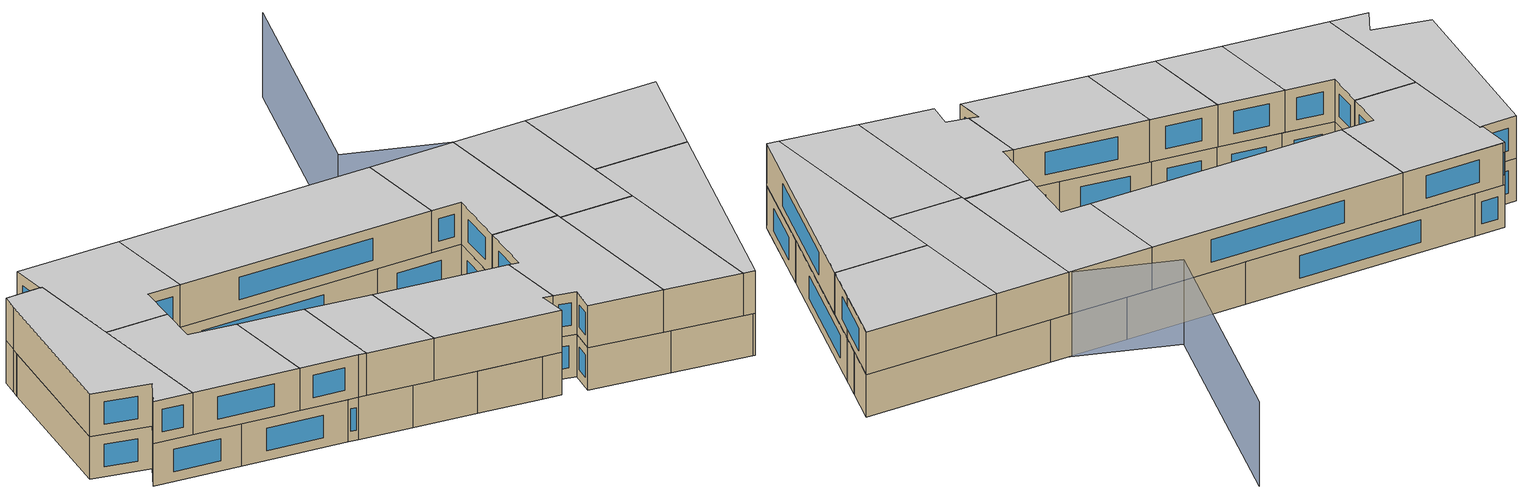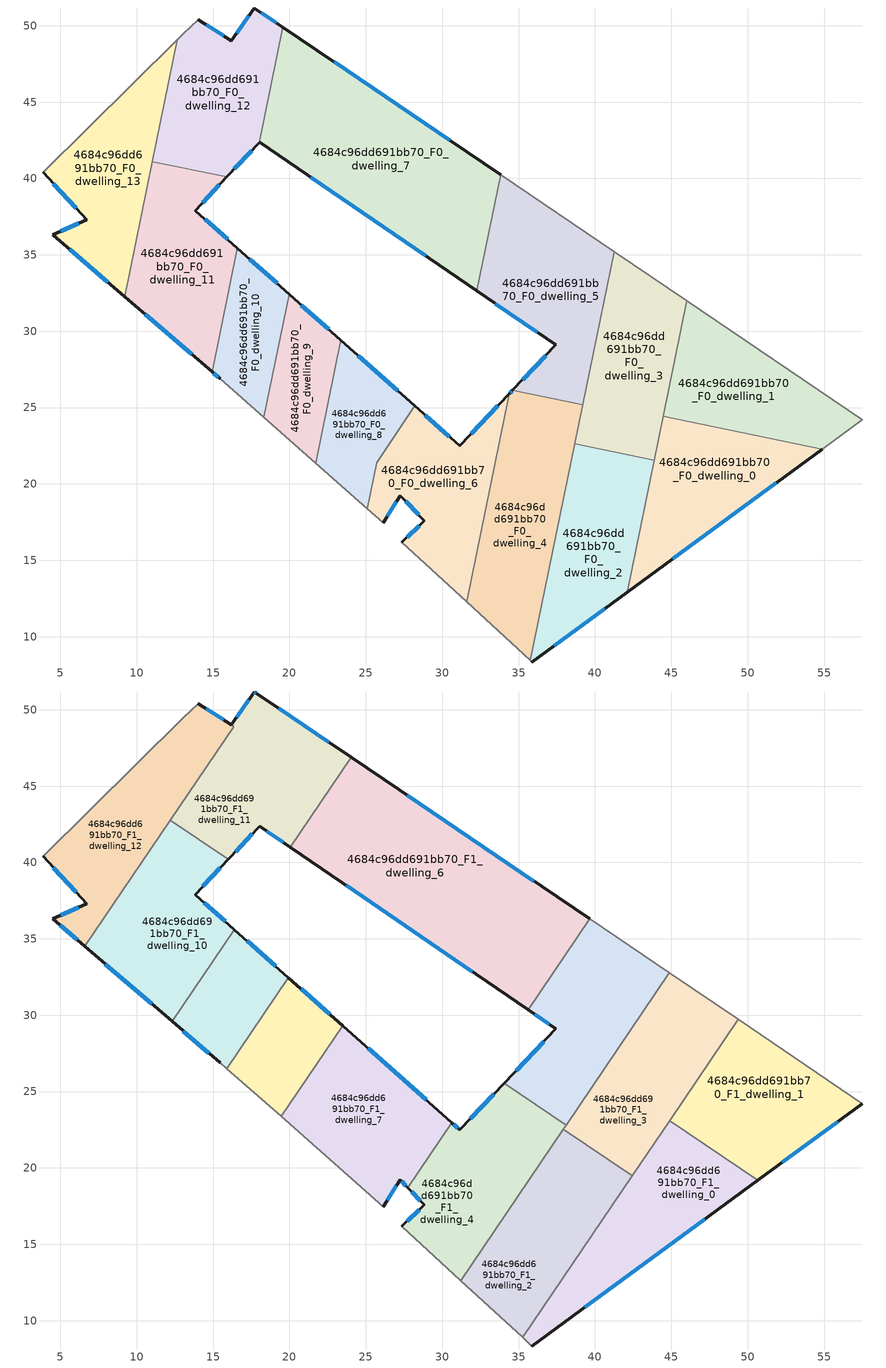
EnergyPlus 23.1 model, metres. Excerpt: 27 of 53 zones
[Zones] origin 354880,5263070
4684c96dd691bb70_F0_dwelling_0
 floor ground (EU_floor_Construction): 54.88,22.28 42.1,12.91 44.47,24.42 z0
 wall outside (EU_wall_Construction): 42.1,12.91 54.88,22.28 z0:3
 wall to 4684c96dd691bb70_F0_dwelling_1 (EU_wall_Construction): 54.88,22.28 44.47,24.42 z0:3
 wall to 4684c96dd691bb70_F0_dwelling_2 (EU_wall_Construction): 43.88,21.55 42.1,12.91 z0:3
 wall to 4684c96dd691bb70_F0_dwelling_3 (EU_wall_Construction): 44.47,24.42 43.88,21.55 z0:3
 window (EU_Window_Construction): 45.1,15.11 51.88,20.08 z0.7:2.3
 ceiling adiabatic (EU_roof_Construction): 43.9,21.64 45.62,24.19 44.47,24.42 z3
4684c96dd691bb70_F0_dwelling_1
 floor ground (EU_floor_Construction): 57.51,24.22 54.88,22.28 44.47,24.42 46.03,31.99 z0
 wall adiabatic (EU_wall_Construction): 54.88,22.28 57.51,24.22 46.03,31.99 z0:3
 wall to 4684c96dd691bb70_F0_dwelling_3 (EU_wall_Construction): 46.03,31.99 44.47,24.43 z0:3
 ceiling adiabatic (EU_roof_Construction): 45.62,24.19 49.38,29.73 46.03,31.99 44.47,24.42 z3
4684c96dd691bb70_F0_dwelling_10
 floor ground (EU_floor_Construction): 19.98,32.42 18.33,24.36 15.47,26.89 14.93,27.35 16.6,35.43 z0
 wall outside (EU_wall_Construction): 19.98,32.42 16.6,35.43 / 14.93,27.35 15.47,26.89 z0:3
 wall to 4684c96dd691bb70_F0_dwelling_9 (EU_wall_Construction): 18.33,24.36 19.98,32.42 z0:3
 wall adiabatic (EU_wall_Construction): 15.47,26.89 18.33,24.36 z0:3
 wall to 4684c96dd691bb70_F0_dwelling_11 (EU_wall_Construction): 16.6,35.43 14.93,27.35 z0:3
 window (EU_Window_Construction): 19.19,33.13 17.39,34.73 / 15.06,27.24 15.34,27 z0.7:2.3
4684c96dd691bb70_F0_dwelling_11
 floor ground (EU_floor_Construction): 15.91,40.11 13.82,37.9 16.6,35.43 14.93,27.35 9.21,32.27 11.03,41.11 z0
 wall outside (EU_wall_Construction): 9.21,32.27 14.93,27.35 / 16.6,35.43 13.82,37.9 15.91,40.11 z0:3
 wall to 4684c96dd691bb70_F0_dwelling_12 (EU_wall_Construction): 15.91,40.11 11.03,41.11 z0:3
 wall to 4684c96dd691bb70_F0_dwelling_13 (EU_wall_Construction): 11.03,41.11 9.21,32.27 z0:3
 window (EU_Window_Construction): 10.55,31.11 13.59,28.5 / 14.31,38.42 15.42,39.59 / 15.94,36.01 14.47,37.32 z0.7:2.3
4684c96dd691bb70_F0_dwelling_12
 floor ground (EU_floor_Construction): 19.57,49.89 18.02,42.34 15.91,40.11 11.03,41.11 12.67,49.08 13.06,49.46 14.04,50.4 16.2,49.01 17.7,51.16 z0
 wall outside (EU_wall_Construction): 19.57,49.89 17.7,51.16 16.2,49.01 14.04,50.4 / 15.91,40.11 18.02,42.34 z0:3
 wall to 4684c96dd691bb70_F0_dwelling_7 (EU_wall_Construction): 18.02,42.34 19.57,49.89 z0:3
 wall adiabatic (EU_wall_Construction): 14.04,50.4 13.06,49.46 12.67,49.08 z0:3
 wall to 4684c96dd691bb70_F0_dwelling_13 (EU_wall_Construction): 12.67,49.08 11.03,41.11 z0:3
 window (EU_Window_Construction): 15.7,49.33 14.55,50.07 / 17.35,50.66 16.55,49.51 / 19.13,50.19 18.14,50.86 / 16.4,40.63 17.52,41.82 z0.7:2.3
4684c96dd691bb70_F0_dwelling_13
 floor ground (EU_floor_Construction): 12.67,49.08 9.21,32.27 4.5,36.32 6.72,37.31 3.87,40.4 z0
 wall outside (EU_wall_Construction): 3.87,40.4 6.72,37.31 4.5,36.32 9.21,32.27 z0:3
 wall adiabatic (EU_wall_Construction): 12.67,49.08 3.87,40.4 z0:3
 window (EU_Window_Construction): 5.6,35.37 8.1,33.22 / 6.2,37.08 5.02,36.55 / 4.54,39.67 6.05,38.04 z0.7:2.3
4684c96dd691bb70_F0_dwelling_2
 floor ground (EU_floor_Construction): 43.88,21.55 42.1,12.91 35.87,8.34 35.76,8.45 38.68,22.62 z0
 wall outside (EU_wall_Construction): 35.87,8.34 42.1,12.91 z0:3
 wall adiabatic (EU_wall_Construction): 35.76,8.45 35.87,8.34 z0:3
 wall to 4684c96dd691bb70_F0_dwelling_3 (EU_wall_Construction): 43.88,21.55 38.68,22.62 z0:3
 wall to 4684c96dd691bb70_F0_dwelling_4 (EU_wall_Construction): 38.68,22.62 35.76,8.45 z0:3
 window (EU_Window_Construction): 37.33,9.42 40.64,11.84 z0.7:2.3
4684c96dd691bb70_F0_dwelling_3
 floor ground (EU_floor_Construction): 46.03,31.99 43.88,21.55 38.68,22.62 41.27,35.21 z0
 wall adiabatic (EU_wall_Construction): 46.03,31.99 41.27,35.21 z0:3
 wall to 4684c96dd691bb70_F0_dwelling_5 (EU_wall_Construction): 41.27,35.21 39.2,25.18 z0:3
 wall to 4684c96dd691bb70_F0_dwelling_4 (EU_wall_Construction): 39.2,25.18 38.68,22.62 z0:3
4684c96dd691bb70_F0_dwelling_4
 floor ground (EU_floor_Construction): 39.2,25.18 35.76,8.45 31.6,12.29 34.4,25.91 34.6,26.12 z0
 wall outside (EU_wall_Construction): 34.6,26.12 34.4,25.91 z0:3
 wall to 4684c96dd691bb70_F0_dwelling_6 (EU_wall_Construction): 34.4,25.91 31.6,12.29 z0:3
 wall to 4684c96dd691bb70_F0_dwelling_5 (EU_wall_Construction): 39.2,25.18 34.6,26.12 z0:3
 wall adiabatic (EU_wall_Construction): 31.6,12.29 35.76,8.45 z0:3
 window (EU_Window_Construction): 34.55,26.07 34.45,25.96 z0.7:2.3
4684c96dd691bb70_F0_dwelling_5
 floor ground (EU_floor_Construction): 41.27,35.21 39.2,25.18 34.6,26.12 37.44,29.11 32.28,32.64 33.84,40.24 z0
 wall outside (EU_wall_Construction): 32.28,32.64 37.44,29.11 34.6,26.12 z0:3
 wall to 4684c96dd691bb70_F0_dwelling_7 (EU_wall_Construction): 33.84,40.24 32.28,32.64 z0:3
 wall adiabatic (EU_wall_Construction): 41.27,35.21 33.84,40.24 z0:3
 window (EU_Window_Construction): 36.77,28.41 35.27,26.83 / 33.49,31.81 36.23,29.94 z0.7:2.3
4684c96dd691bb70_F0_dwelling_6
 floor ground (EU_floor_Construction): 34.4,25.91 31.6,12.29 27.36,16.2 28.83,17.58 27.24,19.24 26.14,17.46 25.1,18.38 25.72,21.38 28.21,25.11 31.15,22.49 z0
 wall outside (EU_wall_Construction): 34.4,25.91 31.15,22.49 28.21,25.11 / 26.14,17.46 27.24,19.24 28.83,17.58 27.36,16.2 z0:3
 wall adiabatic (EU_wall_Construction): 27.36,16.2 31.6,12.29 / 25.1,18.38 26.14,17.46 z0:3
 wall to 4684c96dd691bb70_F0_dwelling_8 (EU_wall_Construction): 28.21,25.11 25.72,21.38 25.1,18.38 z0:3
 window (EU_Window_Construction): 30.46,23.11 28.9,24.49 / 33.64,25.11 31.91,23.3 / 28.48,17.26 27.7,16.52 / 27.62,18.85 28.46,17.97 / 26.4,17.88 26.98,18.82 z0.7:2.3
 ceiling adiabatic (EU_roof_Construction): 34.29,25.37 34.4,25.91 34.05,25.54 z3
4684c96dd691bb70_F0_dwelling_7
 floor ground (EU_floor_Construction): 33.84,40.24 32.28,32.64 18.05,42.38 18.02,42.34 19.57,49.89 z0
 wall outside (EU_wall_Construction): 33.84,40.24 19.57,49.89 / 18.02,42.34 18.05,42.38 32.28,32.64 z0:3
 window (EU_Window_Construction): 30.49,42.51 22.92,47.63 / 21.39,40.09 28.94,34.93 z0.7:2.3
4684c96dd691bb70_F0_dwelling_8
 floor ground (EU_floor_Construction): 28.21,25.11 25.72,21.38 25.1,18.38 21.71,21.37 23.37,29.41 z0
 wall outside (EU_wall_Construction): 28.21,25.11 23.37,29.41 z0:3
 wall to 4684c96dd691bb70_F0_dwelling_9 (EU_wall_Construction): 23.37,29.41 21.71,21.37 z0:3
 wall adiabatic (EU_wall_Construction): 21.71,21.37 25.1,18.38 z0:3
 window (EU_Window_Construction): 27.08,26.12 24.51,28.4 z0.7:2.3
4684c96dd691bb70_F0_dwelling_9
 floor ground (EU_floor_Construction): 23.37,29.41 21.71,21.37 18.33,24.36 19.98,32.42 z0
 wall outside (EU_wall_Construction): 23.37,29.41 19.98,32.42 z0:3
 wall adiabatic (EU_wall_Construction): 18.33,24.36 21.71,21.37 z0:3
 window (EU_Window_Construction): 22.57,30.12 20.78,31.72 z0.7:2.3
4684c96dd691bb70_F1_dwelling_0
 floor to 4684c96dd691bb70_F0_dwelling_0 (EU_floor_Construction): 50.66,19.19 42.1,12.91 43.9,21.64 44.89,23.1 z3
 floor to 4684c96dd691bb70_F0_dwelling_2 (EU_floor_Construction): 43.88,21.55 42.1,12.91 35.87,8.34 35.76,8.45 36.11,10.15 43.84,21.56 z3
 floor to 4684c96dd691bb70_F0_dwelling_4 (EU_floor_Construction): 36.11,10.15 35.76,8.45 35.26,8.9 z3
 wall outside (EU_wall_Construction): 35.87,8.34 50.66,19.19 z3:6
 wall to 4684c96dd691bb70_F1_dwelling_1 (EU_wall_Construction): 50.66,19.19 44.89,23.1 z3:6
 wall adiabatic (EU_wall_Construction): 35.26,8.9 35.87,8.34 z3:6
 wall to 4684c96dd691bb70_F1_dwelling_2 (EU_wall_Construction): 42.43,19.48 35.26,8.9 z3:6
 wall to 4684c96dd691bb70_F1_dwelling_3 (EU_wall_Construction): 44.89,23.1 42.43,19.48 z3:6
 window (EU_Window_Construction): 39.34,10.89 47.19,16.64 z3.7:5.3
 ceiling to 4684c96dd691bb70_F2_dwelling_0 (EU_floor_Construction): 50.66,19.19 44.89,23.1 35.26,8.9 35.87,8.34 z6
4684c96dd691bb70_F1_dwelling_1
 floor to 4684c96dd691bb70_F0_dwelling_1 (EU_floor_Construction): 57.51,24.22 54.87,22.28 45.62,24.19 49.38,29.73 z3
 floor to 4684c96dd691bb70_F0_dwelling_0 (EU_floor_Construction): 54.87,22.28 50.66,19.19 44.89,23.1 45.62,24.19 z3
 wall outside (EU_wall_Construction): 50.66,19.19 57.51,24.22 z3:6
 wall adiabatic (EU_wall_Construction): 57.51,24.22 49.38,29.73 z3:6
 wall to 4684c96dd691bb70_F1_dwelling_3 (EU_wall_Construction): 49.38,29.73 44.89,23.1 z3:6
 window (EU_Window_Construction): 52.27,20.37 55.9,23.04 z3.7:5.3
 ceiling to 4684c96dd691bb70_F2_dwelling_1 (EU_floor_Construction): 57.51,24.22 49.38,29.73 44.89,23.1 50.66,19.19 z6
4684c96dd691bb70_F1_dwelling_10
 floor to 4684c96dd691bb70_F0_dwelling_11 (EU_floor_Construction): 15.9,40.11 13.82,37.9 16.4,35.61 12.32,29.59 9.21,32.27 11,40.99 11.08,41.1 z3
 floor to 4684c96dd691bb70_F0_dwelling_13 (EU_floor_Construction): 11,40.99 9.21,32.27 6.61,34.51 z3
 floor to 4684c96dd691bb70_F0_dwelling_12 (EU_floor_Construction): 15.99,40.2 15.9,40.11 11.08,41.1 12.2,42.76 z3
 wall outside (EU_wall_Construction): 6.61,34.51 12.32,29.59 / 16.4,35.61 13.82,37.9 15.99,40.2 z3:6
 wall to 4684c96dd691bb70_F1_dwelling_9 (EU_wall_Construction): 12.32,29.59 16.4,35.61 z3:6
 wall to 4684c96dd691bb70_F1_dwelling_11 (EU_wall_Construction): 15.99,40.2 12.2,42.76 z3:6
 wall to 4684c96dd691bb70_F1_dwelling_12 (EU_wall_Construction): 12.2,42.76 6.61,34.51 z3:6
 window (EU_Window_Construction): 7.95,33.35 10.98,30.75 / 14.33,38.44 15.48,39.66 / 15.79,36.15 14.42,37.36 z3.7:5.3
 ceiling to 4684c96dd691bb70_F2_dwelling_10 (EU_floor_Construction): 12.32,29.59 16.4,35.61 13.82,37.9 15.99,40.2 12.2,42.76 6.61,34.51 z6
4684c96dd691bb70_F1_dwelling_11
 floor to 4684c96dd691bb70_F0_dwelling_12 (EU_floor_Construction): 19.57,49.89 18.02,42.34 15.99,40.2 12.2,42.76 16.37,48.9 16.2,49.01 17.7,51.16 z3
 floor to 4684c96dd691bb70_F0_dwelling_7 (EU_floor_Construction): 24.03,46.87 20.06,41.01 18.05,42.38 18.02,42.34 19.57,49.89 z3
 wall outside (EU_wall_Construction): 15.99,40.2 18.05,42.38 20.06,41.01 / 24.03,46.88 17.83,51.07 17.7,51.16 16.2,49.01 z3:6
 wall to 4684c96dd691bb70_F1_dwelling_6 (EU_wall_Construction): 20.06,41.01 24.03,46.88 z3:6
 wall to 4684c96dd691bb70_F1_dwelling_12 (EU_wall_Construction): 16.2,49.01 16.37,48.9 / 16.36,48.9 12.2,42.76 z3:6
 window (EU_Window_Construction): 16.47,40.71 17.57,41.87 / 17.35,50.66 16.55,49.51 / 17.8,51.09 17.73,51.14 / 22.58,47.86 19.29,50.08 / 18.52,42.06 19.59,41.33 z3.7:5.3
 ceiling to 4684c96dd691bb70_F2_dwelling_11 (EU_floor_Construction): 20.06,41.01 24.03,46.88 17.7,51.16 16.2,49.01 16.37,48.9 12.2,42.76 15.99,40.2 18.05,42.38 z6
4684c96dd691bb70_F1_dwelling_12
 floor to 4684c96dd691bb70_F0_dwelling_13 (EU_floor_Construction): 12.67,49.08 11,40.99 6.61,34.51 4.5,36.32 6.72,37.31 3.87,40.4 z3
 floor to 4684c96dd691bb70_F0_dwelling_12 (EU_floor_Construction): 16.36,48.9 11.08,41.1 11.03,41.11 12.67,49.08 13.06,49.46 14.04,50.4 z3
 wall outside (EU_wall_Construction): 3.87,40.4 6.72,37.31 4.5,36.32 6.61,34.51 / 16.2,49 14.04,50.4 z3:6
 wall adiabatic (EU_wall_Construction): 14.04,50.4 13.06,49.46 3.87,40.4 z3:6
 window (EU_Window_Construction): 4.99,35.9 6.11,34.93 / 6.2,37.08 5.02,36.55 / 4.54,39.67 6.05,38.04 / 15.69,49.33 14.55,50.07 z3.7:5.3
 ceiling to 4684c96dd691bb70_F2_dwelling_12 (EU_floor_Construction): 6.61,34.51 16.36,48.9 14.04,50.4 13.06,49.46 3.87,40.4 6.72,37.31 4.5,36.32 z6
4684c96dd691bb70_F1_dwelling_2
 floor to 4684c96dd691bb70_F0_dwelling_2 (EU_floor_Construction): 42.43,19.48 36.11,10.15 38.57,22.1 z3
 floor to 4684c96dd691bb70_F0_dwelling_4 (EU_floor_Construction): 38.57,22.1 36.11,10.15 35.26,8.9 31.6,12.29 31.86,13.57 37.94,22.53 z3
 floor to 4684c96dd691bb70_F0_dwelling_6 (EU_floor_Construction): 31.86,13.57 31.6,12.29 31.22,12.63 z3
 wall adiabatic (EU_wall_Construction): 31.22,12.63 35.26,8.9 z3:6
 wall to 4684c96dd691bb70_F1_dwelling_3 (EU_wall_Construction): 42.43,19.48 37.94,22.53 z3:6
 wall to 4684c96dd691bb70_F1_dwelling_4 (EU_wall_Construction): 37.94,22.53 31.22,12.63 z3:6
 ceiling to 4684c96dd691bb70_F2_dwelling_2 (EU_floor_Construction): 35.26,8.9 42.43,19.48 37.94,22.53 31.22,12.63 z6
4684c96dd691bb70_F1_dwelling_3
 floor to 4684c96dd691bb70_F0_dwelling_3 (EU_floor_Construction): 46.03,31.99 43.9,21.64 43.84,21.56 38.68,22.62 38.97,24.06 44.87,32.77 z3
 floor to 4684c96dd691bb70_F0_dwelling_2 (EU_floor_Construction): 43.84,21.56 42.43,19.48 38.57,22.1 38.68,22.62 z3
 floor to 4684c96dd691bb70_F0_dwelling_4 (EU_floor_Construction): 38.97,24.06 38.57,22.1 37.94,22.53 z3
 floor adiabatic (EU_floor_Construction): 49.38,29.73 43.9,21.64 46.03,31.99 44.88,32.77 z3
 wall adiabatic (EU_wall_Construction): 49.38,29.73 44.88,32.77 z3:6
 wall to 4684c96dd691bb70_F1_dwelling_5 (EU_wall_Construction): 44.88,32.77 38.11,22.79 z3:6
 wall to 4684c96dd691bb70_F1_dwelling_4 (EU_wall_Construction): 38.11,22.79 37.94,22.53 z3:6
 ceiling to 4684c96dd691bb70_F2_dwelling_3 (EU_floor_Construction): 42.43,19.48 49.38,29.73 44.88,32.77 37.94,22.53 z6
4684c96dd691bb70_F1_dwelling_4
 floor to 4684c96dd691bb70_F0_dwelling_4 (EU_floor_Construction): 38.11,22.79 31.86,13.57 34.29,25.37 z3
 floor to 4684c96dd691bb70_F0_dwelling_6 (EU_floor_Construction): 34.29,25.37 31.86,13.57 31.22,12.63 27.36,16.2 28.83,17.58 27.74,18.72 30.62,22.96 31.15,22.49 34.05,25.54 z3
 wall outside (EU_wall_Construction): 27.74,18.72 28.83,17.58 27.36,16.2 / 34.05,25.54 31.15,22.49 30.62,22.96 z3:6
 wall to 4684c96dd691bb70_F1_dwelling_5 (EU_wall_Construction): 38.11,22.79 34.05,25.54 z3:6
 wall adiabatic (EU_wall_Construction): 27.36,16.2 31.22,12.63 z3:6
 wall to 4684c96dd691bb70_F1_dwelling_7 (EU_wall_Construction): 30.62,22.96 27.74,18.72 z3:6
 window (EU_Window_Construction): 28.48,17.26 27.7,16.52 / 28,18.45 28.57,17.85 / 31.03,22.6 30.75,22.85 / 33.37,24.82 31.83,23.21 z3.7:5.3
 ceiling to 4684c96dd691bb70_F2_dwelling_4 (EU_floor_Construction): 31.22,12.63 38.11,22.79 34.05,25.54 31.15,22.49 30.62,22.96 27.74,18.72 28.83,17.58 27.36,16.2 z6
4684c96dd691bb70_F1_dwelling_5
 floor to 4684c96dd691bb70_F0_dwelling_3 (EU_floor_Construction): 44.87,32.77 38.97,24.06 41.27,35.21 z3
 floor to 4684c96dd691bb70_F0_dwelling_5 (EU_floor_Construction): 41.27,35.21 39.2,25.18 34.6,26.12 37.44,29.11 35.63,30.35 39.66,36.3 z3
 floor to 4684c96dd691bb70_F0_dwelling_4 (EU_floor_Construction): 39.2,25.18 38.97,24.06 38.11,22.79 34.29,25.37 34.4,25.91 34.6,26.12 z3
 floor adiabatic (EU_floor_Construction): 34.6,26.12 34.4,25.91 34.29,25.37 34.05,25.54 z3
 wall outside (EU_wall_Construction): 35.63,30.35 37.44,29.11 34.05,25.54 z3:6
 wall to 4684c96dd691bb70_F1_dwelling_6 (EU_wall_Construction): 39.66,36.3 35.63,30.35 z3:6
 wall adiabatic (EU_wall_Construction): 44.88,32.77 39.66,36.3 z3:6
 window (EU_Window_Construction): 36.64,28.27 34.84,26.38 / 36.05,30.06 37.01,29.4 z3.7:5.3
 ceiling to 4684c96dd691bb70_F2_dwelling_5 (EU_floor_Construction): 38.11,22.79 44.88,32.77 39.66,36.3 35.63,30.35 37.44,29.11 34.05,25.54 z6
4684c96dd691bb70_F1_dwelling_6
 floor to 4684c96dd691bb70_F0_dwelling_5 (EU_floor_Construction): 39.66,36.3 35.63,30.35 32.28,32.64 33.84,40.24 z3
 floor to 4684c96dd691bb70_F0_dwelling_7 (EU_floor_Construction): 33.84,40.24 32.28,32.64 20.06,41.01 24.03,46.87 z3
 wall outside (EU_wall_Construction): 20.06,41.01 35.63,30.35 / 39.66,36.3 24.03,46.88 z3:6
 window (EU_Window_Construction): 23.71,38.5 31.97,32.85 / 35.99,38.78 27.7,44.39 z3.7:5.3
 ceiling to 4684c96dd691bb70_F2_dwelling_6 (EU_floor_Construction): 35.63,30.35 39.66,36.3 24.03,46.88 20.06,41.01 z6
4684c96dd691bb70_F1_dwelling_7
 floor to 4684c96dd691bb70_F0_dwelling_8 (EU_floor_Construction): 28.21,25.1 25.72,21.38 25.1,18.38 21.71,21.37 23.29,29.05 23.47,29.32 z3
 floor to 4684c96dd691bb70_F0_dwelling_9 (EU_floor_Construction): 23.29,29.05 21.71,21.37 19.45,23.37 z3
 floor to 4684c96dd691bb70_F0_dwelling_6 (EU_floor_Construction): 30.62,22.96 27.74,18.72 27.24,19.24 26.14,17.46 25.1,18.38 25.72,21.38 28.21,25.1 z3
 wall outside (EU_wall_Construction): 26.14,17.46 27.24,19.24 27.74,18.72 / 30.62,22.96 23.47,29.32 z3:6
 wall adiabatic (EU_wall_Construction): 19.45,23.37 26.14,17.46 z3:6
 wall to 4684c96dd691bb70_F1_dwelling_8 (EU_wall_Construction): 23.47,29.32 19.45,23.37 z3:6
 window (EU_Window_Construction): 27.36,19.12 27.63,18.84 / 26.4,17.88 26.98,18.82 / 28.94,24.46 25.15,27.83 z3.7:5.3
 ceiling to 4684c96dd691bb70_F2_dwelling_7 (EU_floor_Construction): 27.74,18.72 30.62,22.96 23.47,29.32 19.45,23.37 26.14,17.46 27.24,19.24 z6
4684c96dd691bb70_F1_dwelling_8
 floor to 4684c96dd691bb70_F0_dwelling_9 (EU_floor_Construction): 23.37,29.41 23.29,29.05 19.45,23.37 18.33,24.36 19.98,32.42 z3
 floor to 4684c96dd691bb70_F0_dwelling_10 (EU_floor_Construction): 19.98,32.42 18.33,24.36 15.9,26.51 19.93,32.46 z3
 floor to 4684c96dd691bb70_F0_dwelling_8 (EU_floor_Construction): 23.47,29.32 23.29,29.05 23.37,29.41 z3
 wall outside (EU_wall_Construction): 23.47,29.32 19.93,32.46 z3:6
 wall adiabatic (EU_wall_Construction): 15.9,26.51 19.45,23.37 z3:6
 wall to 4684c96dd691bb70_F1_dwelling_9 (EU_wall_Construction): 19.93,32.46 15.9,26.51 z3:6
 window (EU_Window_Construction): 22.64,30.06 20.77,31.73 z3.7:5.3
 ceiling to 4684c96dd691bb70_F2_dwelling_8 (EU_floor_Construction): 19.45,23.37 23.47,29.32 19.93,32.46 15.9,26.51 z6
4684c96dd691bb70_F1_dwelling_9
 floor to 4684c96dd691bb70_F0_dwelling_10 (EU_floor_Construction): 19.93,32.46 15.9,26.51 15.47,26.89 14.93,27.35 16.6,35.43 z3
 floor to 4684c96dd691bb70_F0_dwelling_11 (EU_floor_Construction): 16.6,35.43 14.93,27.35 12.32,29.59 16.4,35.61 z3
 wall outside (EU_wall_Construction): 19.93,32.46 16.4,35.61 / 12.32,29.59 15.47,26.89 z3:6
 wall adiabatic (EU_wall_Construction): 15.47,26.89 15.9,26.51 z3:6
 window (EU_Window_Construction): 19.1,33.2 17.23,34.87 / 13.06,28.96 14.73,27.52 z3.7:5.3
 ceiling to 4684c96dd691bb70_F2_dwelling_9 (EU_floor_Construction): 15.9,26.51 19.93,32.46 16.4,35.61 12.32,29.59 15.47,26.89 z6
shading: 53.43,21.21 40.47,38.77 / 40.47,38.77 56.73,50.77 z0:6
[Building]
EU S2 Campaign: North Axis=0; Terrain=City; Solar Distribution=FullExterior
[Site:Location]
Budapest.Ferenc.Liszt.Intl.AP: Latitude=47.437; Longitude=19.256; Time Zone=1; Elevation=185
[SizingPeriod:WeatherFileDays]
AnnualSizingPeriod: Begin Month=1; Begin Day of Month=1; End Month=12; End Day of Month=31; Day of Week for Start Day=Monday; Use Weather File Daylight Saving Period=No; Use Weather File Rain and Snow Indicators=No
[MATERIAL]
EU_InternalMass_Material: Roughness=MediumRough; Thickness=0.1; Conductivity=1; Density=1800; Specific Heat=900; Thermal Absorptance=0.9; Solar Absorptance=0.7; Visible Absorptance=0.7
[MATERIAL:NOMASS] Roughness=MediumRough; Thermal Absorptance=0.9; Solar Absorptance=0.7; Visible Absorptance=0.7
Name | Thermal Resistance
EU_wall_NoMass | 0.832559
EU_roof_NoMass | 1.39638
EU_floor_NoMass | 0.872794
[WINDOWMATERIAL:SIMPLEGLAZINGSYSTEM]
EU_Window_SimpleGlazing: UFactor=2.79869; Solar Heat Gain Coefficient=0.75; Visible Transmittance=0.75
[CONSTRUCTION]
EU_wall_Construction: EU_wall_NoMass
EU_roof_Construction: EU_roof_NoMass
EU_floor_Construction: EU_floor_NoMass
EU_Window_Construction: EU_Window_SimpleGlazing
EU_InternalMass_Construction: EU_InternalMass_Material
[ZONE] Type=1; Multiplier=1; Ceiling Height=autocalculate; Floor Area=autocalculate; Part of Total Floor Area=Yes
Name | Volume
4684c96dd691bb70_F0_dwelling_0 | 187.28
4684c96dd691bb70_F1_dwelling_0; 4684c96dd691bb70_F1_dwelling_5 | 201.687
4684c96dd691bb70_F0_dwelling_1 | 187.26
4684c96dd691bb70_F1_dwelling_1 | 201.688
4684c96dd691bb70_F0_dwelling_10 | 96.9902
4684c96dd691bb70_F1_dwelling_10 | 201.697
4684c96dd691bb70_F0_dwelling_11 | 187.27
4684c96dd691bb70_F1_dwelling_11 | 203.103
4684c96dd691bb70_F0_dwelling_12 | 187.277
4684c96dd691bb70_F1_dwelling_12 | 200.238
4684c96dd691bb70_F0_dwelling_13; 4684c96dd691bb70_F0_dwelling_3 | 187.309
4684c96dd691bb70_F0_dwelling_2 | 187.299
4684c96dd691bb70_F1_dwelling_2 | 201.68
4684c96dd691bb70_F1_dwelling_3 | 201.695
4684c96dd691bb70_F0_dwelling_4 | 227.279
4684c96dd691bb70_F1_dwelling_4 | 201.696
4684c96dd691bb70_F0_dwelling_5 | 227.29
4684c96dd691bb70_F0_dwelling_6 | 185.091
4684c96dd691bb70_F1_dwelling_6 | 404.032
4684c96dd691bb70_F0_dwelling_7 | 368.034
4684c96dd691bb70_F1_dwelling_7 | 199.693
4684c96dd691bb70_F0_dwelling_8 | 109.512
4684c96dd691bb70_F1_dwelling_8 | 101.287
4684c96dd691bb70_F0_dwelling_9 | 96.7394
4684c96dd691bb70_F1_dwelling_9 | 101.755
[INTERNALMASS] Construction=EU_InternalMass_Construction
Name | Zone or ZoneList | Surface Area
4684c96dd691bb70_F0_dwelling_0_EU_InternalMass | 4684c96dd691bb70_F0_dwelling_0 | 62.4274
4684c96dd691bb70_F0_dwelling_1_EU_InternalMass | 4684c96dd691bb70_F0_dwelling_1 | 62.4247
4684c96dd691bb70_F0_dwelling_2_EU_InternalMass | 4684c96dd691bb70_F0_dwelling_2 | 62.4339
4684c96dd691bb70_F0_dwelling_3_EU_InternalMass | 4684c96dd691bb70_F0_dwelling_3 | 62.4383
4684c96dd691bb70_F0_dwelling_4_EU_InternalMass | 4684c96dd691bb70_F0_dwelling_4 | 75.759
4684c96dd691bb70_F0_dwelling_5_EU_InternalMass | 4684c96dd691bb70_F0_dwelling_5 | 75.762
4684c96dd691bb70_F0_dwelling_6_EU_InternalMass | 4684c96dd691bb70_F0_dwelling_6 | 61.6994
4684c96dd691bb70_F0_dwelling_7_EU_InternalMass | 4684c96dd691bb70_F0_dwelling_7 | 122.675
4684c96dd691bb70_F0_dwelling_8_EU_InternalMass | 4684c96dd691bb70_F0_dwelling_8 | 36.5039
4684c96dd691bb70_F0_dwelling_9_EU_InternalMass | 4684c96dd691bb70_F0_dwelling_9 | 32.2464
4684c96dd691bb70_F0_dwelling_10_EU_InternalMass | 4684c96dd691bb70_F0_dwelling_10 | 32.3302
4684c96dd691bb70_F0_dwelling_11_EU_InternalMass | 4684c96dd691bb70_F0_dwelling_11 | 62.4217
4684c96dd691bb70_F0_dwelling_12_EU_InternalMass | 4684c96dd691bb70_F0_dwelling_12 | 62.4257
4684c96dd691bb70_F0_dwelling_13_EU_InternalMass | 4684c96dd691bb70_F0_dwelling_13 | 62.4363
4684c96dd691bb70_F1_dwelling_0_EU_InternalMass | 4684c96dd691bb70_F1_dwelling_0 | 67.2299
4684c96dd691bb70_F1_dwelling_1_EU_InternalMass | 4684c96dd691bb70_F1_dwelling_1 | 67.2312
4684c96dd691bb70_F1_dwelling_2_EU_InternalMass | 4684c96dd691bb70_F1_dwelling_2 | 67.2273
4684c96dd691bb70_F1_dwelling_3_EU_InternalMass | 4684c96dd691bb70_F1_dwelling_3 | 67.2316
4684c96dd691bb70_F1_dwelling_4_EU_InternalMass | 4684c96dd691bb70_F1_dwelling_4 | 67.2317
4684c96dd691bb70_F1_dwelling_5_EU_InternalMass | 4684c96dd691bb70_F1_dwelling_5 | 67.2292
4684c96dd691bb70_F1_dwelling_6_EU_InternalMass | 4684c96dd691bb70_F1_dwelling_6 | 134.666
4684c96dd691bb70_F1_dwelling_7_EU_InternalMass | 4684c96dd691bb70_F1_dwelling_7 | 66.5653
4684c96dd691bb70_F1_dwelling_8_EU_InternalMass | 4684c96dd691bb70_F1_dwelling_8 | 33.7623
4684c96dd691bb70_F1_dwelling_9_EU_InternalMass | 4684c96dd691bb70_F1_dwelling_9 | 33.9183
4684c96dd691bb70_F1_dwelling_10_EU_InternalMass | 4684c96dd691bb70_F1_dwelling_10 | 67.2332
4684c96dd691bb70_F1_dwelling_11_EU_InternalMass | 4684c96dd691bb70_F1_dwelling_11 | 67.6991
4684c96dd691bb70_F1_dwelling_12_EU_InternalMass | 4684c96dd691bb70_F1_dwelling_12 | 66.7537
[OTHEREQUIPMENT] Fuel Type=Electricity; Design Level Calculation Method=Watts/Area; Power per Zone Floor Area=1; Fraction Latent=0; Fraction Radiant=0; Fraction Lost=0; Carbon Dioxide Generation Rate=0; EndUse Subcategory=EU_Step8_InternalGains
Name | Zone or ZoneList or Space or SpaceList | Schedule
EU_Step8_InternalGain_4684c96dd691bb70_F0_dwelling_0_f000 | 4684c96dd691bb70_F0_dwelling_0 | EU_Step8_GainSchedule_4684c96dd691bb70_F0_dwelling_0_f000
EU_Step8_InternalGain_4684c96dd691bb70_F0_dwelling_1_f000 | 4684c96dd691bb70_F0_dwelling_1 | EU_Step8_GainSchedule_4684c96dd691bb70_F0_dwelling_1_f000
EU_Step8_InternalGain_4684c96dd691bb70_F0_dwelling_2_f000 | 4684c96dd691bb70_F0_dwelling_2 | EU_Step8_GainSchedule_4684c96dd691bb70_F0_dwelling_2_f000
EU_Step8_InternalGain_4684c96dd691bb70_F0_dwelling_3_f000 | 4684c96dd691bb70_F0_dwelling_3 | EU_Step8_GainSchedule_4684c96dd691bb70_F0_dwelling_3_f000
EU_Step8_InternalGain_4684c96dd691bb70_F0_dwelling_4_f000 | 4684c96dd691bb70_F0_dwelling_4 | EU_Step8_GainSchedule_4684c96dd691bb70_F0_dwelling_4_f000
EU_Step8_InternalGain_4684c96dd691bb70_F0_dwelling_5_f000 | 4684c96dd691bb70_F0_dwelling_5 | EU_Step8_GainSchedule_4684c96dd691bb70_F0_dwelling_5_f000
EU_Step8_InternalGain_4684c96dd691bb70_F0_dwelling_6_f000 | 4684c96dd691bb70_F0_dwelling_6 | EU_Step8_GainSchedule_4684c96dd691bb70_F0_dwelling_6_f000
EU_Step8_InternalGain_4684c96dd691bb70_F0_dwelling_7_f000 | 4684c96dd691bb70_F0_dwelling_7 | EU_Step8_GainSchedule_4684c96dd691bb70_F0_dwelling_7_f000
EU_Step8_InternalGain_4684c96dd691bb70_F0_dwelling_8_f000 | 4684c96dd691bb70_F0_dwelling_8 | EU_Step8_GainSchedule_4684c96dd691bb70_F0_dwelling_8_f000
EU_Step8_InternalGain_4684c96dd691bb70_F0_dwelling_9_f000 | 4684c96dd691bb70_F0_dwelling_9 | EU_Step8_GainSchedule_4684c96dd691bb70_F0_dwelling_9_f000
EU_Step8_InternalGain_4684c96dd691bb70_F0_dwelling_10_f000 | 4684c96dd691bb70_F0_dwelling_10 | EU_Step8_GainSchedule_4684c96dd691bb70_F0_dwelling_10_f000
EU_Step8_InternalGain_4684c96dd691bb70_F0_dwelling_11_f000 | 4684c96dd691bb70_F0_dwelling_11 | EU_Step8_GainSchedule_4684c96dd691bb70_F0_dwelling_11_f000
EU_Step8_InternalGain_4684c96dd691bb70_F0_dwelling_12_f000 | 4684c96dd691bb70_F0_dwelling_12 | EU_Step8_GainSchedule_4684c96dd691bb70_F0_dwelling_12_f000
EU_Step8_InternalGain_4684c96dd691bb70_F0_dwelling_13_f000 | 4684c96dd691bb70_F0_dwelling_13 | EU_Step8_GainSchedule_4684c96dd691bb70_F0_dwelling_13_f000
EU_Step8_InternalGain_4684c96dd691bb70_F1_dwelling_0_f000 | 4684c96dd691bb70_F1_dwelling_0 | EU_Step8_GainSchedule_4684c96dd691bb70_F1_dwelling_0_f000
EU_Step8_InternalGain_4684c96dd691bb70_F1_dwelling_1_f000 | 4684c96dd691bb70_F1_dwelling_1 | EU_Step8_GainSchedule_4684c96dd691bb70_F1_dwelling_1_f000
EU_Step8_InternalGain_4684c96dd691bb70_F1_dwelling_2_f000 | 4684c96dd691bb70_F1_dwelling_2 | EU_Step8_GainSchedule_4684c96dd691bb70_F1_dwelling_2_f000
EU_Step8_InternalGain_4684c96dd691bb70_F1_dwelling_3_f000 | 4684c96dd691bb70_F1_dwelling_3 | EU_Step8_GainSchedule_4684c96dd691bb70_F1_dwelling_3_f000
EU_Step8_InternalGain_4684c96dd691bb70_F1_dwelling_4_f000 | 4684c96dd691bb70_F1_dwelling_4 | EU_Step8_GainSchedule_4684c96dd691bb70_F1_dwelling_4_f000
EU_Step8_InternalGain_4684c96dd691bb70_F1_dwelling_5_f000 | 4684c96dd691bb70_F1_dwelling_5 | EU_Step8_GainSchedule_4684c96dd691bb70_F1_dwelling_5_f000
EU_Step8_InternalGain_4684c96dd691bb70_F1_dwelling_6_f000 | 4684c96dd691bb70_F1_dwelling_6 | EU_Step8_GainSchedule_4684c96dd691bb70_F1_dwelling_6_f000
EU_Step8_InternalGain_4684c96dd691bb70_F1_dwelling_7_f000 | 4684c96dd691bb70_F1_dwelling_7 | EU_Step8_GainSchedule_4684c96dd691bb70_F1_dwelling_7_f000
EU_Step8_InternalGain_4684c96dd691bb70_F1_dwelling_8_f000 | 4684c96dd691bb70_F1_dwelling_8 | EU_Step8_GainSchedule_4684c96dd691bb70_F1_dwelling_8_f000
EU_Step8_InternalGain_4684c96dd691bb70_F1_dwelling_9_f000 | 4684c96dd691bb70_F1_dwelling_9 | EU_Step8_GainSchedule_4684c96dd691bb70_F1_dwelling_9_f000
EU_Step8_InternalGain_4684c96dd691bb70_F1_dwelling_10_f000 | 4684c96dd691bb70_F1_dwelling_10 | EU_Step8_GainSchedule_4684c96dd691bb70_F1_dwelling_10_f000
EU_Step8_InternalGain_4684c96dd691bb70_F1_dwelling_11_f000 | 4684c96dd691bb70_F1_dwelling_11 | EU_Step8_GainSchedule_4684c96dd691bb70_F1_dwelling_11_f000
EU_Step8_InternalGain_4684c96dd691bb70_F1_dwelling_12_f000 | 4684c96dd691bb70_F1_dwelling_12 | EU_Step8_GainSchedule_4684c96dd691bb70_F1_dwelling_12_f000
[ZONEVENTILATION:DESIGNFLOWRATE] Schedule=EU_AlwaysOn; Design Flow Rate Calculation Method=AirChanges/Hour; Air Changes per Hour=0.475469; Ventilation Type=Natural; Fan Pressure Rise=0; Fan Total Efficiency=1; Constant Term Coefficient=1; Temperature Term Coefficient=0; Velocity Term Coefficient=0; Velocity Squared Term Coefficient=0; Minimum Indoor Temperature=-100; Maximum Indoor Temperature=100; Delta Temperature=-100; Minimum Outdoor Temperature=-100; Maximum Outdoor Temperature=100; Maximum Wind Speed=40
Name | Zone or ZoneList or Space or SpaceList
EU_ConstantAir_4684c96dd691bb70_F0_dwelling_0 | 4684c96dd691bb70_F0_dwelling_0
EU_ConstantAir_4684c96dd691bb70_F0_dwelling_1 | 4684c96dd691bb70_F0_dwelling_1
EU_ConstantAir_4684c96dd691bb70_F0_dwelling_2 | 4684c96dd691bb70_F0_dwelling_2
EU_ConstantAir_4684c96dd691bb70_F0_dwelling_3 | 4684c96dd691bb70_F0_dwelling_3
EU_ConstantAir_4684c96dd691bb70_F0_dwelling_4 | 4684c96dd691bb70_F0_dwelling_4
EU_ConstantAir_4684c96dd691bb70_F0_dwelling_5 | 4684c96dd691bb70_F0_dwelling_5
EU_ConstantAir_4684c96dd691bb70_F0_dwelling_6 | 4684c96dd691bb70_F0_dwelling_6
EU_ConstantAir_4684c96dd691bb70_F0_dwelling_7 | 4684c96dd691bb70_F0_dwelling_7
EU_ConstantAir_4684c96dd691bb70_F0_dwelling_8 | 4684c96dd691bb70_F0_dwelling_8
EU_ConstantAir_4684c96dd691bb70_F0_dwelling_9 | 4684c96dd691bb70_F0_dwelling_9
EU_ConstantAir_4684c96dd691bb70_F0_dwelling_10 | 4684c96dd691bb70_F0_dwelling_10
EU_ConstantAir_4684c96dd691bb70_F0_dwelling_11 | 4684c96dd691bb70_F0_dwelling_11
EU_ConstantAir_4684c96dd691bb70_F0_dwelling_12 | 4684c96dd691bb70_F0_dwelling_12
EU_ConstantAir_4684c96dd691bb70_F0_dwelling_13 | 4684c96dd691bb70_F0_dwelling_13
EU_ConstantAir_4684c96dd691bb70_F1_dwelling_0 | 4684c96dd691bb70_F1_dwelling_0
EU_ConstantAir_4684c96dd691bb70_F1_dwelling_1 | 4684c96dd691bb70_F1_dwelling_1
EU_ConstantAir_4684c96dd691bb70_F1_dwelling_2 | 4684c96dd691bb70_F1_dwelling_2
EU_ConstantAir_4684c96dd691bb70_F1_dwelling_3 | 4684c96dd691bb70_F1_dwelling_3
EU_ConstantAir_4684c96dd691bb70_F1_dwelling_4 | 4684c96dd691bb70_F1_dwelling_4
EU_ConstantAir_4684c96dd691bb70_F1_dwelling_5 | 4684c96dd691bb70_F1_dwelling_5
EU_ConstantAir_4684c96dd691bb70_F1_dwelling_6 | 4684c96dd691bb70_F1_dwelling_6
EU_ConstantAir_4684c96dd691bb70_F1_dwelling_7 | 4684c96dd691bb70_F1_dwelling_7
EU_ConstantAir_4684c96dd691bb70_F1_dwelling_8 | 4684c96dd691bb70_F1_dwelling_8
EU_ConstantAir_4684c96dd691bb70_F1_dwelling_9 | 4684c96dd691bb70_F1_dwelling_9
EU_ConstantAir_4684c96dd691bb70_F1_dwelling_10 | 4684c96dd691bb70_F1_dwelling_10
EU_ConstantAir_4684c96dd691bb70_F1_dwelling_11 | 4684c96dd691bb70_F1_dwelling_11
EU_ConstantAir_4684c96dd691bb70_F1_dwelling_12 | 4684c96dd691bb70_F1_dwelling_12
[HVACTEMPLATE:THERMOSTAT] Constant Heating Setpoint=20; Constant Cooling Setpoint=50
EU_HeatOnly_4684c96dd691bb70_F0_dwelling_0; EU_HeatOnly_4684c96dd691bb70_F0_dwelling_1; EU_HeatOnly_4684c96dd691bb70_F0_dwelling_2; EU_HeatOnly_4684c96dd691bb70_F0_dwelling_3; EU_HeatOnly_4684c96dd691bb70_F0_dwelling_4; EU_HeatOnly_4684c96dd691bb70_F0_dwelling_5; EU_HeatOnly_4684c96dd691bb70_F0_dwelling_6; EU_HeatOnly_4684c96dd691bb70_F0_dwelling_7; EU_HeatOnly_4684c96dd691bb70_F0_dwelling_8; EU_HeatOnly_4684c96dd691bb70_F0_dwelling_9; EU_HeatOnly_4684c96dd691bb70_F0_dwelling_10; EU_HeatOnly_4684c96dd691bb70_F0_dwelling_11; EU_HeatOnly_4684c96dd691bb70_F0_dwelling_12; EU_HeatOnly_4684c96dd691bb70_F0_dwelling_13; EU_HeatOnly_4684c96dd691bb70_F1_dwelling_0; EU_HeatOnly_4684c96dd691bb70_F1_dwelling_1; EU_HeatOnly_4684c96dd691bb70_F1_dwelling_2; EU_HeatOnly_4684c96dd691bb70_F1_dwelling_3; EU_HeatOnly_4684c96dd691bb70_F1_dwelling_4; EU_HeatOnly_4684c96dd691bb70_F1_dwelling_5; EU_HeatOnly_4684c96dd691bb70_F1_dwelling_6; EU_HeatOnly_4684c96dd691bb70_F1_dwelling_7; EU_HeatOnly_4684c96dd691bb70_F1_dwelling_8; EU_HeatOnly_4684c96dd691bb70_F1_dwelling_9; EU_HeatOnly_4684c96dd691bb70_F1_dwelling_10; EU_HeatOnly_4684c96dd691bb70_F1_dwelling_11; EU_HeatOnly_4684c96dd691bb70_F1_dwelling_12; EU_HeatOnly_4684c96dd691bb70_F2_dwelling_0; EU_HeatOnly_4684c96dd691bb70_F2_dwelling_1; EU_HeatOnly_4684c96dd691bb70_F2_dwelling_2; EU_HeatOnly_4684c96dd691bb70_F2_dwelling_3; EU_HeatOnly_4684c96dd691bb70_F2_dwelling_4; EU_HeatOnly_4684c96dd691bb70_F2_dwelling_5; EU_HeatOnly_4684c96dd691bb70_F2_dwelling_6; EU_HeatOnly_4684c96dd691bb70_F2_dwelling_7; EU_HeatOnly_4684c96dd691bb70_F2_dwelling_8; EU_HeatOnly_4684c96dd691bb70_F2_dwelling_9; EU_HeatOnly_4684c96dd691bb70_F2_dwelling_10; EU_HeatOnly_4684c96dd691bb70_F2_dwelling_11; EU_HeatOnly_4684c96dd691bb70_F2_dwelling_12; EU_HeatOnly_4684c96dd691bb70_F3_dwelling_0; EU_HeatOnly_4684c96dd691bb70_F3_dwelling_1; EU_HeatOnly_4684c96dd691bb70_F3_dwelling_2; EU_HeatOnly_4684c96dd691bb70_F3_dwelling_3; EU_HeatOnly_4684c96dd691bb70_F3_dwelling_4; EU_HeatOnly_4684c96dd691bb70_F3_dwelling_5; EU_HeatOnly_4684c96dd691bb70_F3_dwelling_6; EU_HeatOnly_4684c96dd691bb70_F3_dwelling_7; EU_HeatOnly_4684c96dd691bb70_F3_dwelling_8; EU_HeatOnly_4684c96dd691bb70_F3_dwelling_9; EU_HeatOnly_4684c96dd691bb70_F3_dwelling_10; EU_HeatOnly_4684c96dd691bb70_F3_dwelling_11; EU_HeatOnly_4684c96dd691bb70_F3_dwelling_12
[HVACTEMPLATE:ZONE:IDEALLOADSAIRSYSTEM] System Availability Schedule=EU_AlwaysOn; Maximum Heating Supply Air Temperature=50; Minimum Cooling Supply Air Temperature=13; Maximum Heating Supply Air Humidity Ratio=0.0156; Minimum Cooling Supply Air Humidity Ratio=0.0077; Heating Limit=NoLimit; Cooling Limit=NoLimit; Heating Availability Schedule=EU_AlwaysOn; Cooling Availability Schedule=EU_CoolingOff; Dehumidification Control Type=ConstantSensibleHeatRatio; Cooling Sensible Heat Ratio=0.7; Dehumidification Setpoint=60; Humidification Control Type=None; Humidification Setpoint=30; Outdoor Air Method=None; Outdoor Air Flow Rate per Person=0.00944; Outdoor Air Flow Rate per Zone Floor Area=0; Outdoor Air Flow Rate per Zone=0; Demand Controlled Ventilation Type=None; Outdoor Air Economizer Type=NoEconomizer; Heat Recovery Type=None; Sensible Heat Recovery Effectiveness=0.7; Latent Heat Recovery Effectiveness=0.65
Name | Template Thermostat
4684c96dd691bb70_F0_dwelling_0 | EU_HeatOnly_4684c96dd691bb70_F0_dwelling_0
4684c96dd691bb70_F0_dwelling_1 | EU_HeatOnly_4684c96dd691bb70_F0_dwelling_1
4684c96dd691bb70_F0_dwelling_2 | EU_HeatOnly_4684c96dd691bb70_F0_dwelling_2
4684c96dd691bb70_F0_dwelling_3 | EU_HeatOnly_4684c96dd691bb70_F0_dwelling_3
4684c96dd691bb70_F0_dwelling_4 | EU_HeatOnly_4684c96dd691bb70_F0_dwelling_4
4684c96dd691bb70_F0_dwelling_5 | EU_HeatOnly_4684c96dd691bb70_F0_dwelling_5
4684c96dd691bb70_F0_dwelling_6 | EU_HeatOnly_4684c96dd691bb70_F0_dwelling_6
4684c96dd691bb70_F0_dwelling_7 | EU_HeatOnly_4684c96dd691bb70_F0_dwelling_7
4684c96dd691bb70_F0_dwelling_8 | EU_HeatOnly_4684c96dd691bb70_F0_dwelling_8
4684c96dd691bb70_F0_dwelling_9 | EU_HeatOnly_4684c96dd691bb70_F0_dwelling_9
4684c96dd691bb70_F0_dwelling_10 | EU_HeatOnly_4684c96dd691bb70_F0_dwelling_10
4684c96dd691bb70_F0_dwelling_11 | EU_HeatOnly_4684c96dd691bb70_F0_dwelling_11
4684c96dd691bb70_F0_dwelling_12 | EU_HeatOnly_4684c96dd691bb70_F0_dwelling_12
4684c96dd691bb70_F0_dwelling_13 | EU_HeatOnly_4684c96dd691bb70_F0_dwelling_13
4684c96dd691bb70_F1_dwelling_0 | EU_HeatOnly_4684c96dd691bb70_F1_dwelling_0
4684c96dd691bb70_F1_dwelling_1 | EU_HeatOnly_4684c96dd691bb70_F1_dwelling_1
4684c96dd691bb70_F1_dwelling_2 | EU_HeatOnly_4684c96dd691bb70_F1_dwelling_2
4684c96dd691bb70_F1_dwelling_3 | EU_HeatOnly_4684c96dd691bb70_F1_dwelling_3
4684c96dd691bb70_F1_dwelling_4 | EU_HeatOnly_4684c96dd691bb70_F1_dwelling_4
4684c96dd691bb70_F1_dwelling_5 | EU_HeatOnly_4684c96dd691bb70_F1_dwelling_5
4684c96dd691bb70_F1_dwelling_6 | EU_HeatOnly_4684c96dd691bb70_F1_dwelling_6
4684c96dd691bb70_F1_dwelling_7 | EU_HeatOnly_4684c96dd691bb70_F1_dwelling_7
4684c96dd691bb70_F1_dwelling_8 | EU_HeatOnly_4684c96dd691bb70_F1_dwelling_8
4684c96dd691bb70_F1_dwelling_9 | EU_HeatOnly_4684c96dd691bb70_F1_dwelling_9
4684c96dd691bb70_F1_dwelling_10 | EU_HeatOnly_4684c96dd691bb70_F1_dwelling_10
4684c96dd691bb70_F1_dwelling_11 | EU_HeatOnly_4684c96dd691bb70_F1_dwelling_11
4684c96dd691bb70_F1_dwelling_12 | EU_HeatOnly_4684c96dd691bb70_F1_dwelling_12
[SIZING:ZONE] Zone Cooling Design Supply Air Temperature Input Method=SupplyAirTemperature; Zone Cooling Design Supply Air Temperature=13; Zone Heating Design Supply Air Temperature Input Method=SupplyAirTemperature; Zone Heating Design Supply Air Temperature=50; Zone Cooling Design Supply Air Humidity Ratio=0.008; Zone Heating Design Supply Air Humidity Ratio=0.008; Cooling Design Air Flow Method=DesignDay; Cooling Design Air Flow Rate=0; Cooling Minimum Air Flow per Zone Floor Area=0.000762; Cooling Minimum Air Flow=0; Cooling Minimum Air Flow Fraction=0.2; Heating Design Air Flow Method=DesignDay; Heating Design Air Flow Rate=0; Heating Maximum Air Flow per Zone Floor Area=0.002032; Heating Maximum Air Flow=0.141576; Heating Maximum Air Flow Fraction=0.3; Account for Dedicated Outdoor Air System=No; Dedicated Outdoor Air System Control Strategy=NeutralSupplyAir; Dedicated Outdoor Air Low Setpoint Temperature for Design=autosize; Dedicated Outdoor Air High Setpoint Temperature for Design=autosize; Zone Load Sizing Method=Sensible Load Only No Latent Load; Zone Latent Cooling Design Supply Air Humidity Ratio Input Method=HumidityRatioDifference; Zone Cooling Design Supply Air Humidity Ratio Difference=0.005; Zone Latent Heating Design Supply Air Humidity Ratio Input Method=HumidityRatioDifference; Zone Humidification Design Supply Air Humidity Ratio Difference=0.005
4684c96dd691bb70_F0_dwelling_0; 4684c96dd691bb70_F0_dwelling_1; 4684c96dd691bb70_F0_dwelling_2; 4684c96dd691bb70_F0_dwelling_3; 4684c96dd691bb70_F0_dwelling_4; 4684c96dd691bb70_F0_dwelling_5; 4684c96dd691bb70_F0_dwelling_6; 4684c96dd691bb70_F0_dwelling_7; 4684c96dd691bb70_F0_dwelling_8; 4684c96dd691bb70_F0_dwelling_9; 4684c96dd691bb70_F0_dwelling_10; 4684c96dd691bb70_F0_dwelling_11; 4684c96dd691bb70_F0_dwelling_12; 4684c96dd691bb70_F0_dwelling_13; 4684c96dd691bb70_F1_dwelling_0; 4684c96dd691bb70_F1_dwelling_1; 4684c96dd691bb70_F1_dwelling_2; 4684c96dd691bb70_F1_dwelling_3; 4684c96dd691bb70_F1_dwelling_4; 4684c96dd691bb70_F1_dwelling_5; 4684c96dd691bb70_F1_dwelling_6; 4684c96dd691bb70_F1_dwelling_7; 4684c96dd691bb70_F1_dwelling_8; 4684c96dd691bb70_F1_dwelling_9; 4684c96dd691bb70_F1_dwelling_10; 4684c96dd691bb70_F1_dwelling_11; 4684c96dd691bb70_F1_dwelling_12
[SCHEDULE:CONSTANT]
Name | Hourly Value
EU_AlwaysOn | 1
EU_CoolingOff | 0
[SCHEDULE:FILE] Column Number=1; Rows to Skip at Top=0; Number of Hours of Data=8760; Column Separator=Comma; Interpolate to Timestep=No; Minutes per Item=60; Adjust Schedule for Daylight Savings=Yes
Name | File
EU_Step8_GainSchedule_4684c96dd691bb70_F0_dwelling_0_f000 | ../../schedules/4684c96dd691bb70/4684c96dd691bb70_F0_dwelling_0_f000_gain.csv
EU_Step8_GainSchedule_4684c96dd691bb70_F0_dwelling_1_f000 | ../../schedules/4684c96dd691bb70/4684c96dd691bb70_F0_dwelling_1_f000_gain.csv
EU_Step8_GainSchedule_4684c96dd691bb70_F0_dwelling_2_f000 | ../../schedules/4684c96dd691bb70/4684c96dd691bb70_F0_dwelling_2_f000_gain.csv
EU_Step8_GainSchedule_4684c96dd691bb70_F0_dwelling_3_f000 | ../../schedules/4684c96dd691bb70/4684c96dd691bb70_F0_dwelling_3_f000_gain.csv
EU_Step8_GainSchedule_4684c96dd691bb70_F0_dwelling_4_f000 | ../../schedules/4684c96dd691bb70/4684c96dd691bb70_F0_dwelling_4_f000_gain.csv
EU_Step8_GainSchedule_4684c96dd691bb70_F0_dwelling_5_f000 | ../../schedules/4684c96dd691bb70/4684c96dd691bb70_F0_dwelling_5_f000_gain.csv
EU_Step8_GainSchedule_4684c96dd691bb70_F0_dwelling_6_f000 | ../../schedules/4684c96dd691bb70/4684c96dd691bb70_F0_dwelling_6_f000_gain.csv
EU_Step8_GainSchedule_4684c96dd691bb70_F0_dwelling_7_f000 | ../../schedules/4684c96dd691bb70/4684c96dd691bb70_F0_dwelling_7_f000_gain.csv
EU_Step8_GainSchedule_4684c96dd691bb70_F0_dwelling_8_f000 | ../../schedules/4684c96dd691bb70/4684c96dd691bb70_F0_dwelling_8_f000_gain.csv
EU_Step8_GainSchedule_4684c96dd691bb70_F0_dwelling_9_f000 | ../../schedules/4684c96dd691bb70/4684c96dd691bb70_F0_dwelling_9_f000_gain.csv
EU_Step8_GainSchedule_4684c96dd691bb70_F0_dwelling_10_f000 | ../../schedules/4684c96dd691bb70/4684c96dd691bb70_F0_dwelling_10_f000_gain.csv
EU_Step8_GainSchedule_4684c96dd691bb70_F0_dwelling_11_f000 | ../../schedules/4684c96dd691bb70/4684c96dd691bb70_F0_dwelling_11_f000_gain.csv
EU_Step8_GainSchedule_4684c96dd691bb70_F0_dwelling_12_f000 | ../../schedules/4684c96dd691bb70/4684c96dd691bb70_F0_dwelling_12_f000_gain.csv
EU_Step8_GainSchedule_4684c96dd691bb70_F0_dwelling_13_f000 | ../../schedules/4684c96dd691bb70/4684c96dd691bb70_F0_dwelling_13_f000_gain.csv
EU_Step8_GainSchedule_4684c96dd691bb70_F1_dwelling_0_f000 | ../../schedules/4684c96dd691bb70/4684c96dd691bb70_F1_dwelling_0_f000_gain.csv
EU_Step8_GainSchedule_4684c96dd691bb70_F1_dwelling_1_f000 | ../../schedules/4684c96dd691bb70/4684c96dd691bb70_F1_dwelling_1_f000_gain.csv
EU_Step8_GainSchedule_4684c96dd691bb70_F1_dwelling_2_f000 | ../../schedules/4684c96dd691bb70/4684c96dd691bb70_F1_dwelling_2_f000_gain.csv
EU_Step8_GainSchedule_4684c96dd691bb70_F1_dwelling_3_f000 | ../../schedules/4684c96dd691bb70/4684c96dd691bb70_F1_dwelling_3_f000_gain.csv
EU_Step8_GainSchedule_4684c96dd691bb70_F1_dwelling_4_f000 | ../../schedules/4684c96dd691bb70/4684c96dd691bb70_F1_dwelling_4_f000_gain.csv
EU_Step8_GainSchedule_4684c96dd691bb70_F1_dwelling_5_f000 | ../../schedules/4684c96dd691bb70/4684c96dd691bb70_F1_dwelling_5_f000_gain.csv
EU_Step8_GainSchedule_4684c96dd691bb70_F1_dwelling_6_f000 | ../../schedules/4684c96dd691bb70/4684c96dd691bb70_F1_dwelling_6_f000_gain.csv
EU_Step8_GainSchedule_4684c96dd691bb70_F1_dwelling_7_f000 | ../../schedules/4684c96dd691bb70/4684c96dd691bb70_F1_dwelling_7_f000_gain.csv
EU_Step8_GainSchedule_4684c96dd691bb70_F1_dwelling_8_f000 | ../../schedules/4684c96dd691bb70/4684c96dd691bb70_F1_dwelling_8_f000_gain.csv
EU_Step8_GainSchedule_4684c96dd691bb70_F1_dwelling_9_f000 | ../../schedules/4684c96dd691bb70/4684c96dd691bb70_F1_dwelling_9_f000_gain.csv
EU_Step8_GainSchedule_4684c96dd691bb70_F1_dwelling_10_f000 | ../../schedules/4684c96dd691bb70/4684c96dd691bb70_F1_dwelling_10_f000_gain.csv
EU_Step8_GainSchedule_4684c96dd691bb70_F1_dwelling_11_f000 | ../../schedules/4684c96dd691bb70/4684c96dd691bb70_F1_dwelling_11_f000_gain.csv
EU_Step8_GainSchedule_4684c96dd691bb70_F1_dwelling_12_f000 | ../../schedules/4684c96dd691bb70/4684c96dd691bb70_F1_dwelling_12_f000_gain.csv
